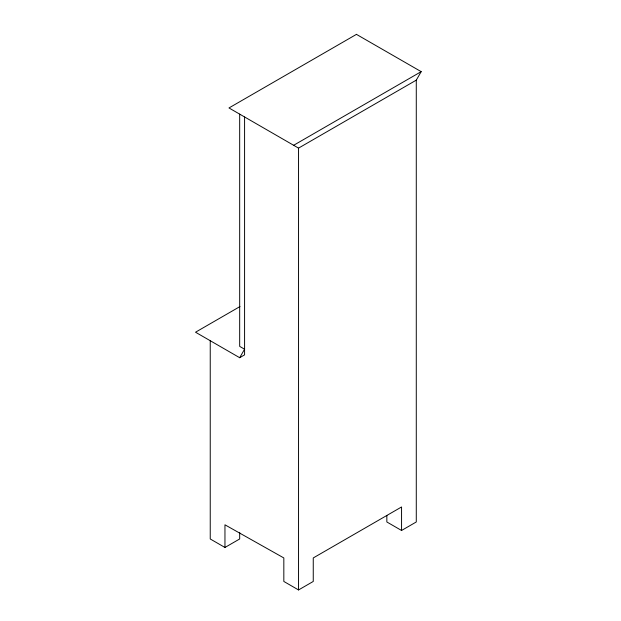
<?xml version="1.0" encoding="UTF-8"?>
<svg xmlns="http://www.w3.org/2000/svg" width="621" height="621" viewBox="0 0 621 621"><rect width="100%" height="100%" fill="white"/><g stroke="black" fill="none" stroke-linecap="round" stroke-linejoin="round"><path stroke-width="0.93" d="M240.001 306.541L195.522 332.219L239.675 357.704L244.581 349.212L239.675 346.378L239.675 114.132M386.844 515.399L386.844 521.974L401.562 530.474L416.28 521.974L416.28 80.148L421.185 71.648L356.446 34.365M356.524 34.318L228.978 107.953L298.546 148.116L416.28 80.148M293.64 145.291L421.185 71.648M239.675 357.704L244.581 354.87L244.581 116.965M210.24 340.844L210.24 538.974L224.957 547.466L239.675 538.974L239.675 532.36M224.957 547.466L224.957 524.807L283.828 557.945L283.828 581.45L298.546 589.95L313.256 581.45L313.256 557.945L401.562 506.969L401.562 530.474M298.546 148.116L298.546 589.95"/></g></svg>
